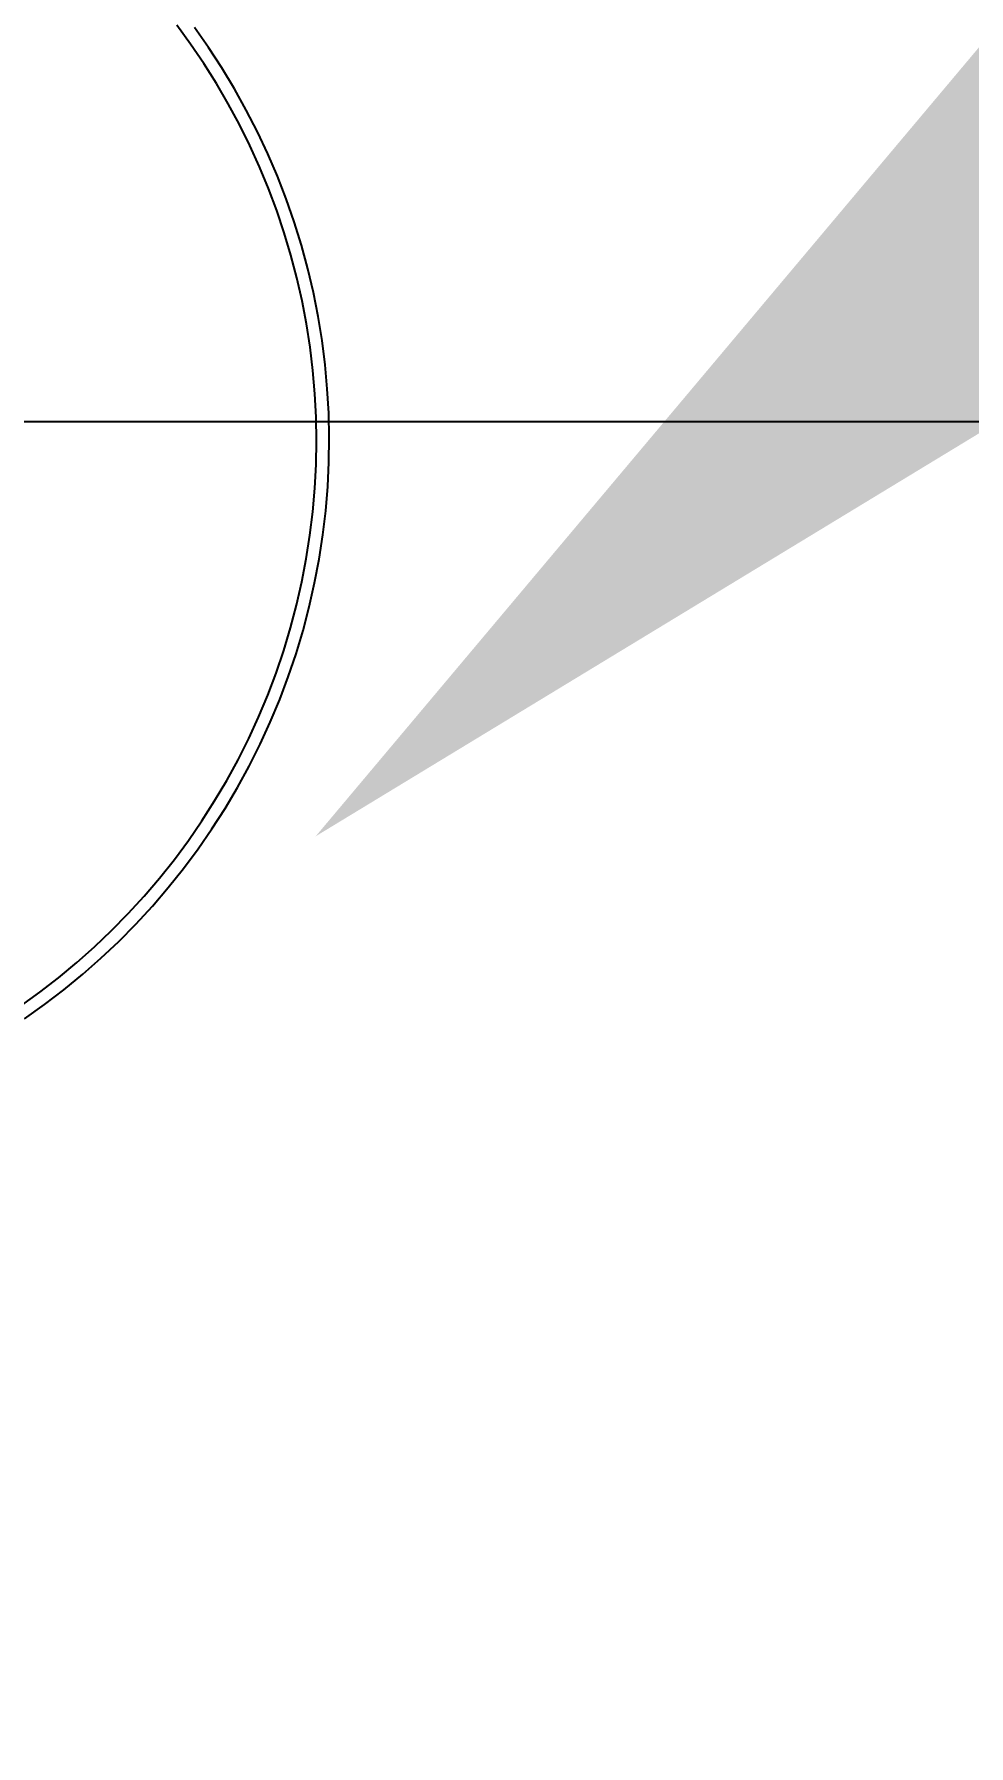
# Model space of a CAD drawing. Header units: metres. Extents: x 198 to 412, y -54 to 17.
# Drawn here: x 271.174 to 271.2107, y -24.19 to -24.1228 of the extents above; entities that cross this region are included whole.
import ezdxf
from ezdxf import colors
from ezdxf.entities.mleader import LeaderData, LeaderLine
from ezdxf.math import Vec2, Vec3

# ---------------------------------------------------------------- set-up
doc = ezdxf.new("R2010")
doc.units = ezdxf.units.M
doc.header["$LTSCALE"] = 10
for name, color, linetype in [('01', 1, 'Continuous'), ('A-TEXTOS', 2, 'Continuous'), ('TCOTA', 1, 'Continuous')]:
    doc.layers.add(name, color=color, linetype=linetype)
doc.styles.add('ARIAL', font='arial.ttf')
doc.dimstyles.new('ST-COTA-25', dxfattribs={"dimscale": 0.25, "dimtxt": 0.18, "dimasz": 0.1, "dimexe": 0.18, "dimexo": 0.0625, "dimgap": 0.09, "dimtad": 1, "dimzin": 4, "dimdsep": 46, "dimtxsty": 'ARIAL', "dimblk1": 'COTA_N', "dimblk2": 'COTA_N', "dimsah": 1, "dimcen": 0.09, "dimclrd": 8, "dimclre": 8, "dimclrt": 1, "dimadec": 0, "dimazin": 0, "dimtfac": 1, "dimtix": 1, "dimtmove": 0, "dimatfit": 3, "dimldrblk": 'COTA_N', "dimfxl": 0.18, "dimtolj": 1, "dimtzin": 0, "dimarcsym": 0})

# ---------------------------------------------------------------- blocks, each defined once
blk = doc.blocks.new('juego de ducha california')
for p, q in [((493.276742, 11758.6169, 0), (493.276197, 11758.617644, 0)), ((493.27744, 11758.61677, 0), (493.276888, 11758.617552, 0)), ((493.277261, 11758.616137, 0), (493.276742, 11758.6169, 0)), ((493.277963, 11758.615969, 0), (493.27744, 11758.61677, 0)), ((493.277753, 11758.615358, 0), (493.277261, 11758.616137, 0)), ((493.278218, 11758.614562, 0), (493.277753, 11758.615358, 0)), ((493.278459, 11758.61515, 0), (493.277963, 11758.615969, 0)), ((493.278925, 11758.614314, 0), (493.278459, 11758.61515, 0)), ((493.278657, 11758.613751, 0), (493.278218, 11758.614562, 0)), ((493.279362, 11758.613462, 0), (493.278925, 11758.614314, 0)), ((493.279067, 11758.612925, 0), (493.278657, 11758.613751, 0)), ((493.27977, 11758.612596, 0), (493.279362, 11758.613462, 0)), ((493.279448, 11758.612086, 0), (493.279067, 11758.612925, 0)), ((493.279801, 11758.611234, 0), (493.279448, 11758.612086, 0)), ((493.280147, 11758.611716, 0), (493.27977, 11758.612596, 0)), ((493.280493, 11758.610824, 0), (493.280147, 11758.611716, 0)), ((493.280125, 11758.610371, 0), (493.279801, 11758.611234, 0)), ((493.280807, 11758.60992, 0), (493.280493, 11758.610824, 0)), ((493.280419, 11758.609497, 0), (493.280125, 11758.610371, 0)), ((493.280682, 11758.608614, 0), (493.280419, 11758.609497, 0)), ((493.281091, 11758.609006, 0), (493.280807, 11758.60992, 0)), ((493.281342, 11758.608082, 0), (493.281091, 11758.609006, 0)), ((493.280916, 11758.607722, 0), (493.280682, 11758.608614, 0)), ((493.281561, 11758.60715, 0), (493.281342, 11758.608082, 0)), ((493.281119, 11758.606822, 0), (493.280916, 11758.607722, 0)), ((493.281291, 11758.605917, 0), (493.281119, 11758.606822, 0)), ((493.281747, 11758.606211, 0), (493.281561, 11758.60715, 0)), ((493.2819, 11758.605266, 0), (493.281747, 11758.606211, 0)), ((493.281432, 11758.605006, 0), (493.281291, 11758.605917, 0)), ((493.281542, 11758.60409, 0), (493.281432, 11758.605006, 0)), ((493.282021, 11758.604317, 0), (493.2819, 11758.605266, 0)), ((493.281621, 11758.603172, 0), (493.281542, 11758.60409, 0)), ((493.282108, 11758.603364, 0), (493.282021, 11758.604317, 0)), ((493.282162, 11758.602408, 0), (493.282108, 11758.603364, 0)), ((493.281668, 11758.602251, 0), (493.281621, 11758.603172, 0)), ((493.281684, 11758.601329, 0), (493.281668, 11758.602251, 0)), ((493.282183, 11758.601451, 0), (493.282162, 11758.602408, 0)), ((493.281668, 11758.600399, 0), (493.281684, 11758.601329, 0)), ((493.282171, 11758.600494, 0), (493.282183, 11758.601451, 0)), ((493.28162, 11758.59947, 0), (493.281668, 11758.600399, 0)), ((493.282125, 11758.599538, 0), (493.282171, 11758.600494, 0)), ((493.28154, 11758.598543, 0), (493.28162, 11758.59947, 0)), ((493.282046, 11758.598584, 0), (493.282125, 11758.599538, 0)), ((493.281934, 11758.597634, 0), (493.282046, 11758.598584, 0)), ((493.281428, 11758.59762, 0), (493.28154, 11758.598543, 0)), ((493.281284, 11758.596701, 0), (493.281428, 11758.59762, 0)), ((493.281789, 11758.596687, 0), (493.281934, 11758.597634, 0)), ((493.281109, 11758.595788, 0), (493.281284, 11758.596701, 0)), ((493.281611, 11758.595747, 0), (493.281789, 11758.596687, 0)), ((493.280902, 11758.594881, 0), (493.281109, 11758.595788, 0)), ((493.281401, 11758.594813, 0), (493.281611, 11758.595747, 0)), ((493.280665, 11758.593981, 0), (493.280902, 11758.594881, 0)), ((493.281158, 11758.593887, 0), (493.281401, 11758.594813, 0)), ((493.280396, 11758.593091, 0), (493.280665, 11758.593981, 0)), ((493.280883, 11758.592971, 0), (493.281158, 11758.593887, 0)), ((493.280097, 11758.59221, 0), (493.280396, 11758.593091, 0)), ((493.280576, 11758.592064, 0), (493.280883, 11758.592971, 0)), ((493.279768, 11758.59134, 0), (493.280097, 11758.59221, 0)), ((493.280238, 11758.591168, 0), (493.280576, 11758.592064, 0)), ((493.279409, 11758.590482, 0), (493.279768, 11758.59134, 0)), ((493.279869, 11758.590285, 0), (493.280238, 11758.591168, 0)), ((493.279021, 11758.589637, 0), (493.279409, 11758.590482, 0)), ((493.279469, 11758.589416, 0), (493.279869, 11758.590285, 0)), ((493.278603, 11758.588805, 0), (493.279021, 11758.589637, 0)), ((493.279039, 11758.58856, 0), (493.279469, 11758.589416, 0)), ((493.278158, 11758.587989, 0), (493.278603, 11758.588805, 0)), ((493.27858, 11758.58772, 0), (493.279039, 11758.58856, 0)), ((493.277684, 11758.587188, 0), (493.278158, 11758.587989, 0)), ((493.277184, 11758.586404, 0), (493.277684, 11758.587188, 0)), ((493.278092, 11758.586897, 0), (493.27858, 11758.58772, 0)), ((493.277576, 11758.586091, 0), (493.278092, 11758.586897, 0)), ((493.276656, 11758.585638, 0), (493.277184, 11758.586404, 0)), ((493.277032, 11758.585304, 0), (493.277576, 11758.586091, 0)), ((493.276103, 11758.584891, 0), (493.276656, 11758.585638, 0)), ((493.27646, 11758.584536, 0), (493.277032, 11758.585304, 0)), ((493.275524, 11758.584163, 0), (493.276103, 11758.584891, 0)), ((493.275863, 11758.583788, 0), (493.27646, 11758.584536, 0)), ((493.27492, 11758.583455, 0), (493.275524, 11758.584163, 0)), ((493.275239, 11758.583061, 0), (493.275863, 11758.583788, 0)), ((493.274292, 11758.582769, 0), (493.27492, 11758.583455, 0)), ((493.273641, 11758.582104, 0), (493.274292, 11758.582769, 0)), ((493.274591, 11758.582357, 0), (493.275239, 11758.583061, 0)), ((493.272968, 11758.581462, 0), (493.273641, 11758.582104, 0)), ((493.273919, 11758.581676, 0), (493.274591, 11758.582357, 0)), ((493.272273, 11758.580844, 0), (493.272968, 11758.581462, 0)), ((493.273223, 11758.581018, 0), (493.273919, 11758.581676, 0)), ((493.271557, 11758.580251, 0), (493.272273, 11758.580844, 0)), ((493.272505, 11758.580385, 0), (493.273223, 11758.581018, 0)), ((493.270821, 11758.579682, 0), (493.271557, 11758.580251, 0)), ((493.271005, 11758.579197, 0), (493.271766, 11758.579778, 0)), ((493.271766, 11758.579778, 0), (493.272505, 11758.580385, 0)), ((493.270065, 11758.579139, 0), (493.270821, 11758.579682, 0)), ((493.270225, 11758.578642, 0), (493.271005, 11758.579197, 0))]:
    blk.add_line(p, q)
blk = doc.blocks.new('COTA_N')
for p, q in [((0, 0.5), (0, -0.5)), ((-1, 0), (0, 0))]:
    blk.add_line(p, q)
at = {"color": 3, "const_width": 0.065}
blk.add_lwpolyline([(0.1414, 0.1414), (0.2828, 0.2828), (0, 0), (-0.1414, -0.1414), (-0.2828, -0.2828)], dxfattribs=at)
blk = doc.blocks.new('*D265')
at = {"layer": 'Defpoints', "color": 0, "transparency": 16777216}
for p in [(271.143418, -24.138), (271.563112, -24.138), (271.067369, -26.187673)]:
    blk.add_point(p, dxfattribs=at)
at = {"layer": 'TCOTA', "color": 8, "lineweight": -2, "transparency": 16777216}
for p, q in [((271.159043, -24.138), (271.608112, -24.138)), ((271.563112, -26.162673), (271.563112, -24.163)), ((271.082994, -26.187673), (271.608112, -26.187673))]:
    blk.add_line(p, q, dxfattribs=at)
at = {"layer": 'TCOTA', "color": 8, "lineweight": -2, "transparency": 16777216, "xscale": 0.025, "yscale": 0.025, "zscale": 0.025}
for p, rotation in [((271.563112, -24.138), 90), ((271.563112, -26.187673), 270)]:
    blk.add_blockref('COTA_N', p, dxfattribs=dict(at, rotation=rotation))
at = {"layer": 'TCOTA', "color": 2, "transparency": 16777216, "insert": (271.517637, -25.162837), "char_height": 0.045, "attachment_point": 5, "rotation": 90, "style": 'ARIAL'}
blk.add_mtext('\\A1;2.05', dxfattribs=at)
blk = doc.blocks.new('*D232')
at = {"layer": 'Defpoints', "color": 0, "transparency": 16777216}
for p in [(271.224358, -24.138), (271.224358, -25.187673), (271.230376, -25.187673)]:
    blk.add_point(p, dxfattribs=at)
at = {"layer": 'TCOTA', "color": 8, "lineweight": -2, "transparency": 16777216}
for p, q in [((271.239983, -24.138), (271.275376, -24.138)), ((271.230376, -24.163), (271.230376, -25.162673)), ((271.239983, -25.187673), (271.275376, -25.187673))]:
    blk.add_line(p, q, dxfattribs=at)
at = {"layer": 'TCOTA', "color": 8, "lineweight": -2, "transparency": 16777216, "xscale": 0.025, "yscale": 0.025, "zscale": 0.025}
for p, rotation in [((271.230376, -24.138), 90), ((271.230376, -25.187673), 270)]:
    blk.add_blockref('COTA_N', p, dxfattribs=dict(at, rotation=rotation))
at = {"layer": 'TCOTA', "color": 1, "transparency": 16777216, "insert": (271.184901, -24.662837), "char_height": 0.045, "attachment_point": 5, "rotation": 90, "style": 'ARIAL'}
blk.add_mtext('\\A1;1.05', dxfattribs=at)

msp = doc.modelspace()

# ---------------------------------------------------------------- block references
at = {"layer": '01'}
msp.add_blockref('juego de ducha california', (-222.096587, -11782.740082, 0), dxfattribs=at)

# ---------------------------------------------------------------- dimensions: what is measured, and where the dimension line sits
at = {"layer": 'TCOTA'}
dim = msp.add_linear_dim(base=(271.563112, -24.138), p1=(271.067369, -26.187673), p2=(271.143418, -24.138), angle=90, dimstyle='ST-COTA-25', override={"dimclrt": 2}, dxfattribs=at)
dim.commit()
dim.dimension.update_dxf_attribs({"geometry": '*D265', "text_midpoint": (271.517637, -25.162837)})
dim = msp.add_linear_dim(base=(271.230376, -25.187673), p1=(271.224358, -24.138), p2=(271.224358, -25.187673), angle=90, dimstyle='ST-COTA-25', dxfattribs=at)
dim.commit()
dim.dimension.update_dxf_attribs({"geometry": '*D232', "text_midpoint": (271.184901, -24.662837)})

# ---------------------------------------------------------------- leaders
at = {"layer": 'A-TEXTOS'}
ml = msp.add_multileader_mtext('Standard', dxfattribs=at)
ml.set_content('4', color=256, style='ARIAL')
ml.set_leader_properties(color=1)
ml.build(insert=Vec2(0, 0))
ml.multileader.update_dxf_attribs({"has_text_frame": 1, "arrow_head_size": 0.08, "scale": 0.02})
ctx = ml.context
ctx.base_point, ctx.scale, ctx.char_height, ctx.arrow_head_size, ctx.landing_gap_size, ctx.plane_origin = Vec3(274.049353, -23.963141), 0.02, 0.08, 0.08, 0.04, Vec3(272.226337, -23.963141)
notes = []
notes.append((ctx, [(0, (1, 1, 0), (271.407991, -23.963141), (1, 0), 2.641361, [(0, [(271.185066, -24.154279)], 0, [])])]))
ctx.mtext.insert, ctx.mtext.width, ctx.mtext.flow_direction = Vec3(274.089353, -23.923141), 0.02946794, 5
for ctx, leaders in notes:
    for number, flags, end, landing, length, lines in leaders:
        leader = LeaderData()
        leader.index, (leader.has_last_leader_line, leader.has_dogleg_vector, leader.attachment_direction) = number, flags
        leader.last_leader_point, leader.dogleg_vector, leader.dogleg_length = Vec3(end), Vec3(landing), length
        for number, points, colour, breaks in lines:
            line = LeaderLine()
            line.index, line.vertices, line.color, line.breaks = number, Vec3.list(points), colors.encode_raw_color(colour), breaks
            leader.lines.append(line)
        ctx.leaders.append(leader)

doc.saveas('drawing.dxf')
